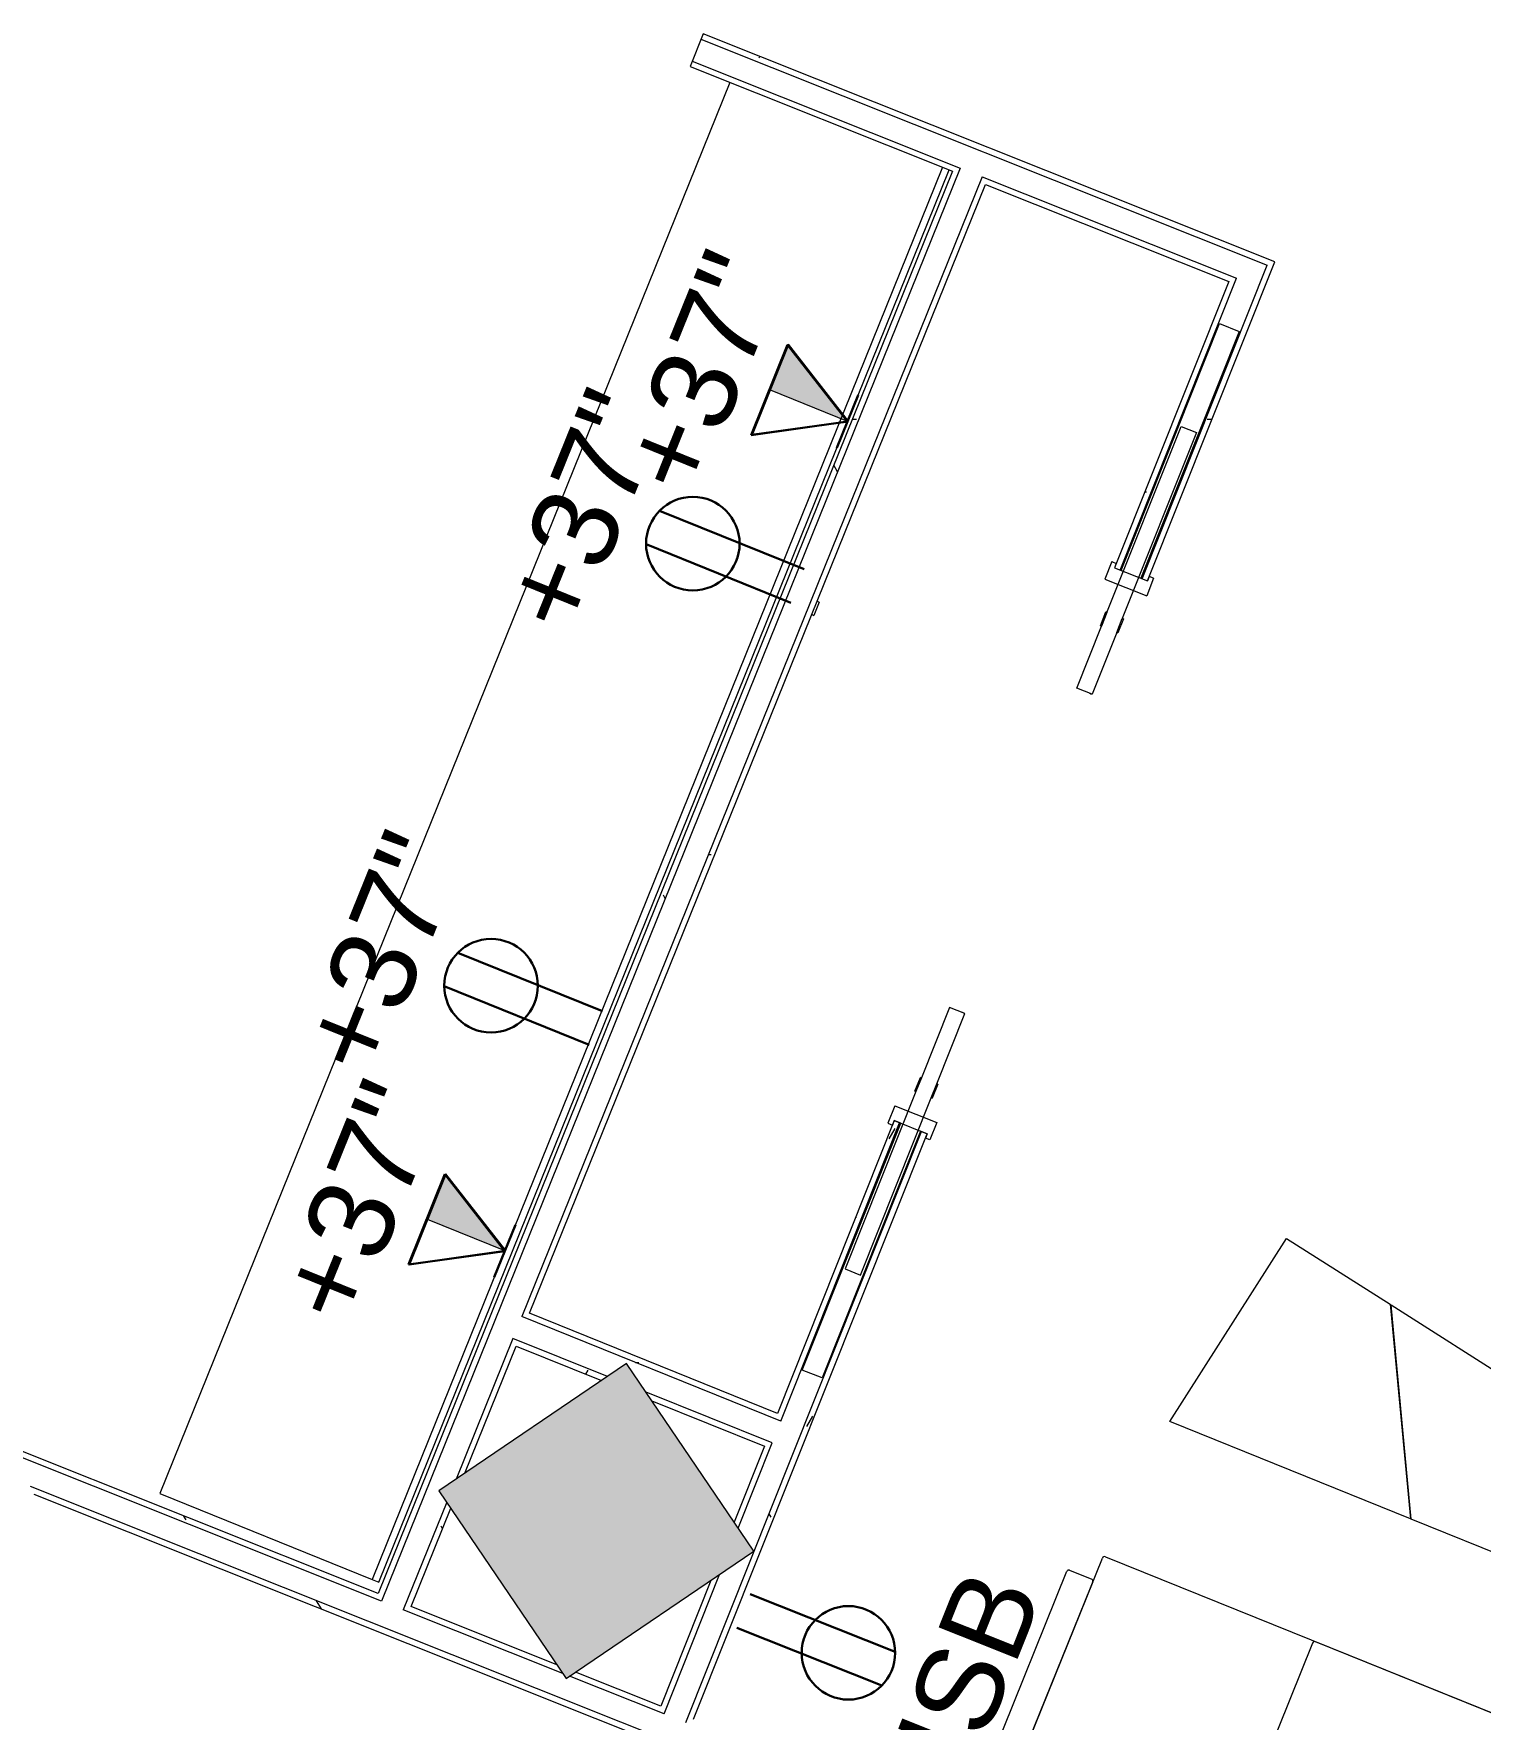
# Model space of a CAD drawing. Header units: inches. Extents: x -13 to 4331, y -638 to 2885.
# Drawn here: x 2809.6 to 2962.7, y 1651.8 to 1830.3 of the extents above; entities that cross this region are included whole.
import ezdxf

# ---------------------------------------------------------------- set-up
doc = ezdxf.new("R2010")
doc.units = ezdxf.units.IN
doc.header["$MEASUREMENT"] = 0
for name, color, linetype, lineweight in [('A-ANNO-NOTE', 131, 'Continuous', 30), ('A-DOOR', 31, 'Continuous', 13), ('A-DOOR-FRAM', 31, 'Continuous', 20), ('A-WALL', 113, 'Continuous', 9), ('A-WALL-PATT', 111, 'Continuous', 13), ('E-ELEC-FIXT', 91, 'Continuous', 9), ('I-FURN', 30, 'Continuous', 9), ('I-WALL', 2, 'Continuous', 13), ('Q-CASE', 31, 'Continuous', 9), ('S-COLS', 52, 'Continuous', 13)]:
    doc.layers.add(name, color=color, linetype=linetype, lineweight=lineweight)
doc.styles.add('Swis721 Lt BT', font='swissl.ttf', dxfattribs={"height": 9})
pattern_1 = [(0, (0, 0), (30.72, 7.68), [1.267, -21.773, 1.267, -21.773, -122.88]), (0, (0, 0), (30.72, 7.68), [-46.08, 1.267, -44.813, 1.267, -21.773, -53.76]), (0, (0, 0), (30.72, 7.68), [-115.2, 1.267, -14.093, 1.267, -37.133]), (120, (11.52, 3.84), (-22.011075, 22.7643), [1.267, -21.773, 1.267, -21.773, -122.88]), (120, (11.52, 3.84), (-22.011075, 22.7643), [-46.08, 1.267, -44.813, 1.267, -21.773, -53.76]), (120, (11.52, 3.84), (-22.011075, 22.7643), [-115.2, 1.267, -14.093, 1.267, -37.133]), (240, (15.36, 19.2), (-8.708925, -30.4443), [1.267, -21.773, 1.267, -21.773, -122.88]), (240, (15.36, 19.2), (-8.708925, -30.4443), [-46.08, 1.267, -44.813, 1.267, -21.773, -53.76]), (240, (15.36, 19.2), (-8.708925, -30.4443), [-115.2, 1.267, -14.093, 1.267, -37.133])]

# ---------------------------------------------------------------- blocks, each defined once
blk = doc.blocks.new('Concrete-Rectangular-Column - 24x24-5082804-FIRST FLOOR POWER _ SIGNAL')
at = {"layer": 'S-COLS', "lineweight": 9}
blk.add_hatch(color=7, dxfattribs=at).paths.add_polyline_path([(12, -12), (12, 12), (-12, 12), (-12, -12)], flags=0)
at = {"layer": 'S-COLS', "color": 8, "lineweight": 20}
for p, q in [((12, 12), (-12, 12)), ((-12, 12), (-12, -12)), ((12, -12), (12, 12)), ((-12, -12), (12, -12))]:
    blk.add_line(p, q, dxfattribs=at)
blk = doc.blocks.new('Steelcase Coalesse - Sebastopol - Table - Small - 16__ H-5497047-FIRST FLOOR POWER _ SIGNAL')
at = {"layer": 'I-FURN'}
for p, q in [((-27.01, -5), (0, 0)), ((0, 0), (0, -23)), ((-13, -23), (-27.01, -5)), ((0, -23), (-13, -23))]:
    blk.add_line(p, q, dxfattribs=at)
blk = doc.blocks.new('Steelcase Coalesse - Sebastopol - Table - Large - 22__ H-5497048-FIRST FLOOR POWER _ SIGNAL')
at = {"layer": 'I-FURN'}
for p, q in [((-41, 13), (-13.96, 18.01)), ((-13.96, 18.01), (0, 0)), ((-41, 0), (-41, 13)), ((0, 0), (-41, 0))]:
    blk.add_line(p, q, dxfattribs=at)
blk = doc.blocks.new('Steelcase Coalesse - Millbrae - Seating - Contract Lounge - Two Seat - Left Arm-5497050-FIRST FLOOR POWER _ SIGNAL')
at = {"layer": 'I-FURN'}
for p, q in [((-49.45, 27.82), (-49.45, 2.95)), ((-46.7, 28.02), (-49.25, 28.02)), ((-46.5, 2.95), (-46.5, 27.82)), ((-46.5, 27.77), (-46.5, 0.25)), ((1.25, 28.02), (-46.25, 28.02)), ((1.5, 0.25), (1.5, 27.77)), ((-46.5, 25.17), (1.5, 25.17)), ((-49.25, 2.75), (-46.7, 2.75)), ((-46.25, 0), (1.25, 0))]:
    blk.add_line(p, q, dxfattribs=at)
for centre, radius, start, end in [((-49.25, 27.82), 0.2, 90, 180), ((-46.7, 27.82), 0.2, 0, 90), ((-46.25, 27.77), 0.25, 90, 180), ((1.25, 27.77), 0.25, 360, 90), ((1.25, 27.77), 0.25, 0, 90), ((1.25, 27.77), 0.25, 360, 90), ((-49.25, 2.95), 0.2, 180, 270), ((-46.7, 2.95), 0.2, 270, 0), ((-46.25, 0.25), 0.25, 180, 270), ((1.25, 0.25), 0.25, 270, 0), ((1.25, 0.25), 0.25, 270, 0)]:
    blk.add_arc(centre, radius, start, end, dxfattribs=at)
blk = doc.blocks.new('Steelcase Coalesse - Millbrae - Seating - Contract Lounge - Two Seat - Left Arm-5497156-FIRST FLOOR POWER _ SIGNAL')
at = {"layer": 'I-FURN'}
for p, q in [((-46.5, -27.77), (-46.5, -0.25)), ((-46.25, 0), (1.25, 0)), ((1.5, -0.25), (1.5, -27.77)), ((-49.45, -27.82), (-49.45, -2.95)), ((-49.25, -2.75), (-46.7, -2.75)), ((-46.5, -2.95), (-46.5, -27.82)), ((-46.5, -25.17), (1.5, -25.17)), ((-46.7, -28.02), (-49.25, -28.02)), ((1.25, -28.02), (-46.25, -28.02))]:
    blk.add_line(p, q, dxfattribs=at)
for centre, radius, start, end in [((1.25, -0.25), 0.25, 360, 90), ((1.25, -0.25), 0.25, 360, 90), ((-46.25, -0.25), 0.25, 90, 180), ((-49.25, -2.95), 0.2, 90, 180), ((-46.7, -2.95), 0.2, 0, 90), ((-49.25, -27.82), 0.2, 180, 270), ((-46.7, -27.82), 0.2, 270, 0), ((-46.25, -27.77), 0.25, 180, 270), ((1.25, -27.77), 0.25, 270, 0), ((1.25, -27.77), 0.25, 270, 360), ((1.25, -27.77), 0.25, 270, 0)]:
    blk.add_arc(centre, radius, start, end, dxfattribs=at)
blk = doc.blocks.new('C-Counter Top - ADJ HEIGHT-5548382-FIRST FLOOR POWER _ SIGNAL')
at = {"layer": 'Q-CASE'}
for p, q in [((114.32, 0), (-46.89, 0)), ((114.32, -0.75), (114.32, 0)), ((-46.88, -0.75), (114.32, -0.75)), ((114.32, -25), (114.32, -0.75)), ((-46.77, -25), (114.32, -25))]:
    blk.add_line(p, q, dxfattribs=at)
blk = doc.blocks.new('Double Flush Pocket - Int-PP-F-WDMF-72_ x 84-5659430-FIRST FLOOR POWER _ SIGNAL')
at = {"layer": 'A-DOOR', "lineweight": 20}
for p, q in [((-48, -0.88), (-48, 0.87)), ((-48, 0.87), (-26.82, 0.87)), ((-25.24, 0.87), (-18.19, 0.87)), ((-18.19, 0.87), (-18.19, -0.88)), ((18.19, 0.87), (18.19, -0.88)), ((26.21, 0.87), (18.19, 0.87)), ((48, 0.87), (27.79, 0.87)), ((48, -0.88), (48, 0.87)), ((-26.82, -0.88), (-48, -0.88)), ((-18.19, -0.88), (-25.24, -0.88)), ((18.19, -0.88), (26.21, -0.88)), ((27.79, -0.88), (48, -0.88))]:
    blk.add_line(p, q, dxfattribs=at)
at = {"layer": 'A-DOOR', "lineweight": 9}
for p, q in [((-26.82, 0.99), (-25.24, 0.99)), ((-26.82, 0.99), (-26.82, 0.87)), ((-25.24, 0.87), (-26.82, 0.87)), ((-25.24, 0.87), (-25.24, 0.99)), ((26.21, 0.99), (27.79, 0.99)), ((26.21, 0.99), (26.21, 0.87)), ((27.79, 0.87), (26.21, 0.87)), ((27.79, 0.87), (27.79, 0.99)), ((-26.82, -0.88), (-25.24, -0.88)), ((-26.82, -0.88), (-26.82, -0.99)), ((-25.24, -0.99), (-26.82, -0.99)), ((-25.24, -0.99), (-25.24, -0.88)), ((26.21, -0.88), (27.79, -0.88)), ((26.21, -0.88), (26.21, -0.99)), ((27.79, -0.99), (26.21, -0.99)), ((27.79, -0.99), (27.79, -0.88))]:
    blk.add_line(p, q, dxfattribs=at)
for centre, start, end in [((-48, 0.87), 359.5, 0), ((48, 0.87), 180, 180.5)]:
    blk.add_arc(centre, 29.81, start, end, dxfattribs=at)
at = {"layer": 'A-DOOR-FRAM'}
for p, q in [((-32, 2.38), (-30, 2.38)), ((-32, 2.38), (-32, 1.88)), ((-32, 1.88), (-31.5, 1.88)), ((-31.5, -1.88), (-31.5, 1.88)), ((-30, -2.38), (-30, 2.38)), ((30, -2.38), (30, 2.38)), ((30, 2.38), (32, 2.38)), ((31.5, 1.88), (32, 1.88)), ((31.5, -1.88), (31.5, 1.88)), ((32, 2.38), (32, 1.88)), ((-32, -1.88), (-31.5, -1.88)), ((-32, -2.38), (-32, -1.88)), ((-32, -2.38), (-30, -2.38)), ((30, -2.38), (32, -2.38)), ((31.5, -1.88), (32, -1.88)), ((32, -2.38), (32, -1.88))]:
    blk.add_line(p, q, dxfattribs=at)
blk = doc.blocks.new('PS - Power Device _Wall Base_ - Duplex-V54-FIRST FLOOR POWER _ SIGNAL')
at = {"layer": 'E-ELEC-FIXT'}
for p, q in [((2892.72, 1770.07), (2892.16, 1768.68)), ((2892.72, 1770.07), (2892.49, 1770.17)), ((2891.93, 1768.78), (2892.16, 1768.68))]:
    blk.add_line(p, q, dxfattribs=at)

msp = doc.modelspace()

# ---------------------------------------------------------------- hatches: boundary and pattern name
at = {"layer": 'A-ANNO-NOTE', "lineweight": 9}
for points in [[(2895.79, 1789.22), (2889.44, 1797.35), (2887.51, 1792.57)], [(2859.51, 1701.42), (2853.16, 1709.55), (2851.23, 1704.77)]]:
    msp.add_hatch(color=256, dxfattribs=at).paths.add_polyline_path(points, flags=0)
at = {"layer": 'A-WALL-PATT', "lineweight": 9}
h = msp.add_hatch(dxfattribs=at)
h.set_pattern_fill('FP_13', color=256, style=0, pattern_type=2)
h.set_pattern_definition(pattern_1)
h.paths.add_polyline_path([(2940.13, 1805.77), (2940.36, 1806.35), (2880.43, 1830.26), (2880.2, 1829.67), (2939.98, 1805.83)], flags=0)
h = msp.add_hatch(dxfattribs=at)
h.set_pattern_fill('FP_13', color=256, style=0, pattern_type=2)
h.set_pattern_definition(pattern_1)
h.paths.add_polyline_path([(2846.6, 1664.93), (2907.42, 1815.45), (2906.84, 1815.69), (2846.02, 1665.16)], flags=0)
h = msp.add_hatch(dxfattribs=at)
h.set_pattern_fill('FP_13', color=256, style=0, pattern_type=2)
h.set_pattern_definition(pattern_1)
h.paths.add_polyline_path([(2849.51, 1663.77), (2853.72, 1674.19), (2853.29, 1674.81), (2848.93, 1664)], flags=0)
h.paths.add_polyline_path([(2854.29, 1677.27), (2855.21, 1677.9), (2860.88, 1691.93), (2860.3, 1692.16), (2858.06, 1686.6)], flags=0)
h.paths.add_polyline_path([(2861.82, 1694.25), (2910.32, 1814.3), (2909.74, 1814.53), (2861.24, 1694.48), (2861.43, 1694.4)], flags=0)
h = msp.add_hatch(dxfattribs=at)
h.set_pattern_fill('FP_13', color=256, style=0, pattern_type=2)
h.set_pattern_definition(pattern_1)
h.paths.add_polyline_path([(2879.42, 1651.84), (2904.13, 1713.82), (2903.55, 1714.05), (2878.84, 1652.08)], flags=0)
h.paths.add_polyline_path([(2927.47, 1772.34), (2940.94, 1806.12), (2940.36, 1806.35), (2926.89, 1772.57)], flags=0)
h = msp.add_hatch(dxfattribs=at)
h.set_pattern_fill('FP_13', color=256, style=0, pattern_type=2)
h.set_pattern_definition(pattern_1)
h.paths.add_polyline_path([(2876.52, 1653), (2882.17, 1667.18), (2881.25, 1666.55), (2875.94, 1653.23), (2876.29, 1653.09)], flags=0)
h.paths.add_polyline_path([(2884.13, 1672.09), (2887.72, 1681.09), (2887.14, 1681.32), (2883.71, 1672.72), (2884.06, 1672.2)], flags=0)
h.paths.add_polyline_path([(2888.64, 1683.41), (2901.23, 1714.97), (2900.65, 1715.21), (2888.06, 1683.64), (2888.3, 1683.55)], flags=0)
h.paths.add_polyline_path([(2924.57, 1773.49), (2936.88, 1804.38), (2936.3, 1804.61), (2923.99, 1773.72)], flags=0)
h = msp.add_hatch(dxfattribs=at)
h.set_pattern_fill('FP_13', color=256, style=0, pattern_type=2)
h.set_pattern_definition(pattern_1)
h.paths.add_polyline_path([(3028.9, 1591.56), (3029.13, 1592.14), (2878.84, 1652.08), (2878.61, 1651.5), (2998.25, 1603.78)], flags=0)
h.paths.add_polyline_path([(2876.29, 1652.42), (2876.52, 1653), (2866.87, 1656.81), (2866.28, 1656.41), (2874.1, 1653.29)], flags=0)
h.paths.add_polyline_path([(2865.58, 1656.69), (2864.95, 1657.61), (2848.93, 1664), (2848.69, 1663.43), (2852.47, 1661.92)], flags=0)
h.paths.add_polyline_path([(2846.37, 1664.35), (2846.6, 1664.93), (2766.96, 1696.69), (2766.73, 1696.11), (2846.02, 1664.49)], flags=0)
h.paths.add_polyline_path([(2764.41, 1697.04), (2764.64, 1697.62), (2726.31, 1712.9), (2726.08, 1712.32), (2754.65, 1700.93)], flags=0)
h.paths.add_polyline_path([(2723.76, 1713.25), (2723.99, 1713.83), (2696.13, 1724.94), (2695.9, 1724.35), (2720.95, 1714.37)], flags=0)
h = msp.add_hatch(dxfattribs=at)
h.set_pattern_fill('FP_13', color=256, style=0, pattern_type=2)
h.set_pattern_definition(pattern_1)
h.paths.add_polyline_path([(3027.74, 1588.66), (3027.97, 1589.24), (2990.51, 1604.18), (2990.28, 1603.6), (3020.46, 1591.56)], flags=0)
h.paths.add_polyline_path([(2989.82, 1603.78), (2990.05, 1604.36), (2809.21, 1676.48), (2808.98, 1675.9), (2988.36, 1604.36)], flags=0)
h.paths.add_polyline_path([(2806.66, 1676.82), (2806.89, 1677.4), (2694.98, 1722.03), (2694.75, 1721.45), (2806.08, 1677.06)], flags=0)
h = msp.add_hatch(dxfattribs=at)
h.set_pattern_fill('FP_13', color=256, style=0, pattern_type=2)
h.set_pattern_definition(pattern_1)
h.paths.add_polyline_path([(2888.06, 1683.64), (2888.3, 1684.22), (2862.05, 1694.83), (2861.82, 1694.25), (2887.13, 1684.02)], flags=0)
h = msp.add_hatch(dxfattribs=at)
h.set_pattern_fill('FP_13', color=256, style=0, pattern_type=2)
h.set_pattern_definition(pattern_1)
h.paths.add_polyline_path([(2886.91, 1680.74), (2887.14, 1681.32), (2874.39, 1686.47), (2875.01, 1685.54), (2886.34, 1680.97)], flags=0)
h.paths.add_polyline_path([(2869.68, 1687.7), (2870.3, 1688.12), (2860.88, 1691.93), (2860.66, 1691.34), (2869.67, 1687.71)], flags=0)
h = msp.add_hatch(dxfattribs=at)
h.set_pattern_fill('FP_13', color=256, style=0, pattern_type=2)
h.set_pattern_definition(pattern_1)
h.paths.add_polyline_path([(2746.72, 1518.09), (2809.56, 1675.67), (2808.98, 1675.9), (2746.14, 1518.32)], flags=0)

# ---------------------------------------------------------------- linework, layer by layer
at = {"layer": 'A-ANNO-NOTE'}
for p, q in [((2885.5, 1787.78), (2889.37, 1797.34)), ((2885.58, 1787.79), (2889.44, 1797.35)), ((2895.72, 1789.21), (2889.37, 1797.34)), ((2895.79, 1789.22), (2889.44, 1797.35)), ((2896.84, 1791.99), (2894.59, 1786.43)), ((2895.72, 1789.21), (2885.5, 1787.78)), ((2895.79, 1789.22), (2885.58, 1787.79)), ((2891.14, 1773.58), (2875.82, 1779.77)), ((2889.71, 1770.03), (2874.39, 1776.22)), ((2889.71, 1770.03), (2874.39, 1776.22)), ((2869.79, 1726.79), (2854.47, 1732.98)), ((2868.36, 1723.23), (2853.03, 1729.43)), ((2868.36, 1723.23), (2853.03, 1729.43)), ((2849.22, 1699.98), (2853.08, 1709.54)), ((2849.3, 1699.99), (2853.16, 1709.55)), ((2859.43, 1701.41), (2853.08, 1709.54)), ((2859.51, 1701.42), (2853.16, 1709.55)), ((2860.56, 1704.19), (2858.31, 1698.63)), ((2859.43, 1701.41), (2849.22, 1699.98)), ((2859.51, 1701.42), (2849.3, 1699.99)), ((2885.4, 1665.09), (2900.76, 1658.97)), ((2885.4, 1665.09), (2900.76, 1658.97)), ((2883.98, 1661.53), (2899.34, 1655.41))]:
    msp.add_line(p, q, dxfattribs=at)
at = {"layer": 'A-ANNO-NOTE', "lineweight": 9}
for p, q in [((2889.44, 1797.35), (2887.51, 1792.57)), ((2895.79, 1789.22), (2889.44, 1797.35)), ((2887.51, 1792.57), (2895.79, 1789.22)), ((2853.16, 1709.55), (2851.23, 1704.77)), ((2859.51, 1701.42), (2853.16, 1709.55)), ((2851.23, 1704.77), (2859.51, 1701.42))]:
    msp.add_line(p, q, dxfattribs=at)
at = {"layer": 'A-ANNO-NOTE'}
for centre in [(2879.34, 1776.28), (2857.98, 1729.49), (2895.81, 1658.88)]:
    msp.add_circle(centre, 4.95, dxfattribs=at)
at = {"layer": 'A-WALL', "lineweight": 13}
for p, q in [((2880.2, 1829.67), (2940.13, 1805.77)), ((2879.27, 1827.35), (2907.65, 1816.03)), ((2907.65, 1816.03), (2846.37, 1664.35)), ((2909.98, 1815.11), (2861.24, 1694.48)), ((2909.98, 1815.11), (2936.88, 1804.38)), ((2926.89, 1772.57), (2940.13, 1805.77)), ((2924.57, 1773.49), (2936.88, 1804.38)), ((2888.64, 1683.41), (2901.23, 1714.97)), ((2878.61, 1651.5), (2903.55, 1714.05)), ((2846.37, 1664.35), (2766.73, 1696.11)), ((2888.64, 1683.41), (2861.24, 1694.48)), ((2860.3, 1692.16), (2854.29, 1677.27)), ((2870.3, 1688.12), (2860.3, 1692.16)), ((2887.72, 1681.09), (2874.39, 1686.47)), ((2884.13, 1672.09), (2887.72, 1681.09)), ((3027.97, 1589.24), (2809.21, 1676.48)), ((2853.29, 1674.81), (2848.69, 1663.43)), ((2876.29, 1652.42), (2882.17, 1667.18)), ((2865.58, 1656.69), (2848.69, 1663.43)), ((2876.29, 1652.42), (2866.28, 1656.41))]:
    msp.add_line(p, q, dxfattribs=at)
at = {"layer": 'I-WALL'}
for p, q in [((2880.43, 1830.26), (2879.04, 1826.77)), ((2940.94, 1806.12), (2880.43, 1830.26)), ((2879.04, 1826.77), (2906.84, 1815.69)), ((2906.84, 1815.69), (2846.02, 1665.16)), ((2862.05, 1694.83), (2910.32, 1814.3)), ((2910.32, 1814.3), (2936.07, 1804.03)), ((2927.47, 1772.34), (2940.94, 1806.12)), ((2936.07, 1804.03), (2923.99, 1773.72)), ((2924.68, 1773.45), (2935.1, 1799.57)), ((2937.19, 1798.74), (2926.77, 1772.61)), ((2935.1, 1799.57), (2937.19, 1798.74)), ((2923.99, 1773.72), (2924.68, 1773.45)), ((2926.77, 1772.61), (2927.47, 1772.34)), ((2900.65, 1715.21), (2888.3, 1684.22)), ((2890.93, 1688.8), (2901.35, 1714.93)), ((2901.35, 1714.93), (2900.65, 1715.21)), ((2879.42, 1651.84), (2904.13, 1713.82)), ((2903.44, 1714.09), (2893.02, 1687.97)), ((2904.13, 1713.82), (2903.44, 1714.09)), ((2846.02, 1665.16), (2767.54, 1696.46)), ((2888.3, 1684.22), (2862.05, 1694.83)), ((2855.21, 1677.9), (2860.65, 1691.35)), ((2860.65, 1691.35), (2869.68, 1687.7)), ((2893.02, 1687.97), (2890.93, 1688.8)), ((2875.01, 1685.54), (2886.91, 1680.74)), ((2886.91, 1680.74), (2883.71, 1672.72)), ((2809.56, 1675.67), (2989.82, 1603.78)), ((2849.51, 1663.77), (2853.72, 1674.19)), ((2881.25, 1666.55), (2875.94, 1653.23)), ((2864.95, 1657.61), (2849.51, 1663.77)), ((2875.94, 1653.23), (2866.91, 1656.83))]:
    msp.add_line(p, q, dxfattribs=at)

# ---------------------------------------------------------------- block references
at = {"layer": 'A-DOOR', "rotation": 248.258730950997}
msp.add_blockref('Double Flush Pocket - Int-PP-F-WDMF-72_ x 84-5659430-FIRST FLOOR POWER _ SIGNAL', (2914.06, 1743.77), dxfattribs=at)
at = {"layer": 'E-ELEC-FIXT'}
msp.add_blockref('PS - Power Device _Wall Base_ - Duplex-V54-FIRST FLOOR POWER _ SIGNAL', (0, 0), dxfattribs=at)
at = {"layer": 'I-FURN'}
for name, p, rotation in [('Steelcase Coalesse - Sebastopol - Table - Small - 16__ H-5497047-FIRST FLOOR POWER _ SIGNAL', (2929.83, 1683.35), 147.5144671357167), ('Steelcase Coalesse - Sebastopol - Table - Large - 22__ H-5497048-FIRST FLOOR POWER _ SIGNAL', (2953.27, 1695.72), 147.4999999999988), ('Steelcase Coalesse - Millbrae - Seating - Contract Lounge - Two Seat - Left Arm-5497156-FIRST FLOOR POWER _ SIGNAL', (2965.9, 1651.72), 337.9999999999984), ('Steelcase Coalesse - Millbrae - Seating - Contract Lounge - Two Seat - Left Arm-5497050-FIRST FLOOR POWER _ SIGNAL', (2946.43, 1659.58), 157.9999999999986)]:
    msp.add_blockref(name, p, dxfattribs=dict(at, rotation=rotation))
at = {"layer": 'Q-CASE', "rotation": 247.9999999999997}
msp.add_blockref('C-Counter Top - ADJ HEIGHT-5548382-FIRST FLOOR POWER _ SIGNAL', (2888.91, 1772.37), dxfattribs=at)
at = {"layer": 'S-COLS', "lineweight": 9, "rotation": 304.129999999991}
msp.add_blockref('Concrete-Rectangular-Column - 24x24-5082804-FIRST FLOOR POWER _ SIGNAL', (2869.13, 1672.84), dxfattribs=at)

# ---------------------------------------------------------------- texts
at = {"layer": 'A-ANNO-NOTE', "lineweight": 9, "char_height": 9, "attachment_point": 1, "style": 'Swis721 Lt BT'}
for s, insert, width, rotation in [('+37"', (2871.24, 1784.14), 33.33, 68), ('+37"', (2858.64, 1769.5), 33.33, 68), ('+37"', (2837.29, 1722.7), 33.33, 68), ('+37"', (2834.96, 1696.34), 33.33, 68), ('USB', (2898.51, 1644.4), 30.3, 68.2587)]:
    msp.add_mtext(s, dxfattribs=dict(at, insert=insert, width=width, rotation=rotation))

doc.saveas('drawing.dxf')
